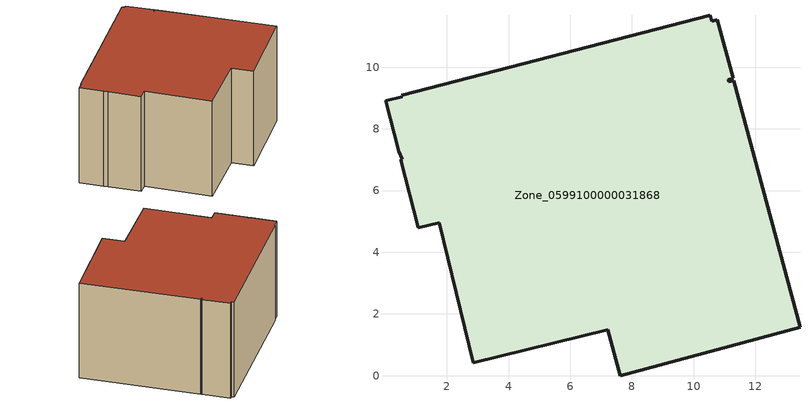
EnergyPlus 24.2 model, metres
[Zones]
Zone_0599100000031868
 floor ground (C_G): 10.58,11.49 10.77,11.53 11.28,9.63 11.12,9.59 11.14,9.52 11.3,9.56 13.45,1.57 7.62,0 7.22,1.49 2.85,0.42 1.75,4.95 1.08,4.79 0.51,7 0.56,7.01 0.43,7.27 0.01,8.91 0.55,9.04 0.54,9.09 10.53,11.68 z0
 wall outside (C_F): 1.75,4.95 2.85,0.42 7.22,1.49 7.62,0 13.45,1.57 11.3,9.56 11.14,9.52 11.12,9.59 11.28,9.63 10.77,11.53 10.58,11.49 10.53,11.68 0.54,9.09 0.55,9.04 0.01,8.91 0.43,7.27 0.56,7.01 0.51,7 1.08,4.79 1.75,4.95 z0:7.23
 roof outside (C_R): 0.01,8.91 0.43,7.27 0.56,7.01 0.51,7 1.08,4.79 1.75,4.95 2.85,0.42 7.22,1.49 7.62,0 13.45,1.57 11.3,9.56 11.14,9.52 11.12,9.59 11.28,9.63 10.77,11.53 10.58,11.49 10.53,11.68 0.54,9.09 0.55,9.04 z7.23
[BUILDING]
Pand.0599100000031868: North Axis=0; Terrain=City; Loads Convergence Tolerance Value=0.04; Temperature Convergence Tolerance Value=0.4; Solar Distribution=FullExterior; Maximum Number of Warmup Days=25; Minimum Number of Warmup Days=1
[Site:Location]
Rotterdam.The.Hague.AP_ZH_NLD Design_Conditions: Latitude=51.96; Longitude=4.45; Time Zone=1; Elevation=-4.5
[SITE:GROUNDTEMPERATURE:BUILDINGSURFACE]
18, 18, 18, 18, 18, 18, 18, 18, 18, 18, 18, 18
[MATERIAL] Thermal Absorptance=0.9; Solar Absorptance=0.7; Visible Absorptance=0.7
Name | Roughness | Thickness | Conductivity | Density | Specific Heat
G.D.1965 | MediumSmooth | 0.15 | 1 | 540 | 1210
F.D.1965 | Rough | 0.3 | 0.857143 | 1920 | 840
R.D.1965 | MediumRough | 0.2 | 0.08 | 1500 | 1000
[CONSTRUCTION]
C_G: G.D.1965
C_F: F.D.1965
C_R: R.D.1965
[ZONE]
Zone_0599100000031868: Type=1; Multiplier=1; Ceiling Height=Autocalculate; Volume=Autocalculate; Floor Area=autocalculate; Part of Total Floor Area=Yes
[ZONEINFILTRATION:DESIGNFLOWRATE]
Infil_Zone_0599100000031868: Zone or ZoneList or Space or SpaceList=Zone_0599100000031868; Schedule=AlwaysOn; Design Flow Rate Calculation Method=Flow/Area; Flow Rate per Floor Area=0.0042; Constant Term Coefficient=1; Temperature Term Coefficient=0; Velocity Term Coefficient=0; Velocity Squared Term Coefficient=0
[HVACTEMPLATE:ZONE:IDEALLOADSAIRSYSTEM]
Zone_0599100000031868: Maximum Heating Supply Air Temperature=50; Minimum Cooling Supply Air Temperature=13; Maximum Heating Supply Air Humidity Ratio=0.0156; Minimum Cooling Supply Air Humidity Ratio=0.0077; Heating Limit=NoLimit; Cooling Limit=NoLimit; Dehumidification Control Type=ConstantSensibleHeatRatio; Cooling Sensible Heat Ratio=0.7; Dehumidification Setpoint=60; Humidification Control Type=None; Humidification Setpoint=30; Outdoor Air Method=None; Outdoor Air Flow Rate per Person=0.00944; Outdoor Air Flow Rate per Zone Floor Area=0; Outdoor Air Flow Rate per Zone=0; Demand Controlled Ventilation Type=None; Outdoor Air Economizer Type=NoEconomizer; Heat Recovery Type=None; Sensible Heat Recovery Effectiveness=0.7; Latent Heat Recovery Effectiveness=0.65
[ZONECONTROL:THERMOSTAT]
ThermostatControl_Zone_0599100000031868: Zone or ZoneList=Zone_0599100000031868; Control Type Schedule=DualSetpointControlType; Control 1=Thermostat_Zone_0599100000031868; Temperature Difference Between Cutout And Setpoint=0
[THERMOSTATSETPOINT:DUALSETPOINT]
Thermostat_Zone_0599100000031868: Heating Setpoint Temperature Schedule=HeatingSetpoint_Zone_0599100000031868; Cooling Setpoint Temperature Schedule=CoolingSetpoint_Zone_0599100000031868
[SCHEDULE:COMPACT]
HeatingSetpoint_Zone_0599100000031868: Through: 12/31, For: AllDays, Until: 24:00, 21
CoolingSetpoint_Zone_0599100000031868: Through: 12/31, For: AllDays, Until: 24:00, 24
DualSetpointControlType: Through: 12/31, For: AllDays, Until: 24:00, 4
AlwaysOn: Through: 12/31, For: AllDays, Until: 24:00, 1
